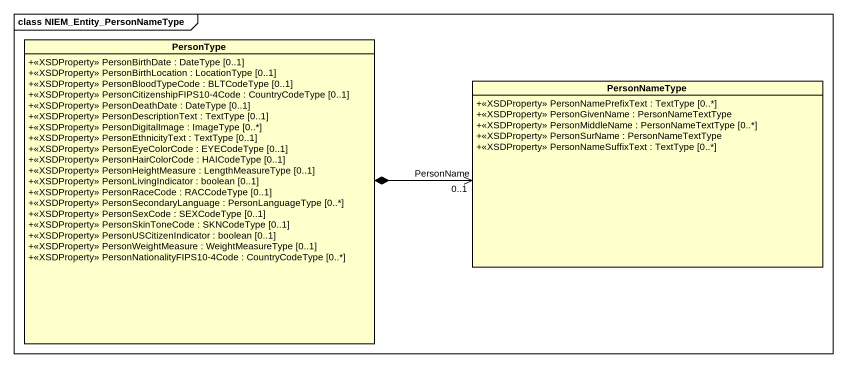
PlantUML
@startuml
mainframe class NIEM_Entity_PersonNameType
hide circle
hide empty members
skinparam classAttributeIconSize 0
class PersonType {
  +<<XSDProperty>> PersonBirthDate : DateType [0..1]
  +<<XSDProperty>> PersonBirthLocation : LocationType [0..1]
  +<<XSDProperty>> PersonBloodTypeCode : BLTCodeType [0..1]
  +<<XSDProperty>> PersonCitizenshipFIPS10-4Code : CountryCodeType [0..1]
  +<<XSDProperty>> PersonDeathDate : DateType [0..1]
  +<<XSDProperty>> PersonDescriptionText : TextType [0..1]
  +<<XSDProperty>> PersonDigitalImage : ImageType [0..*]
  +<<XSDProperty>> PersonEthnicityText : TextType [0..1]
  +<<XSDProperty>> PersonEyeColorCode : EYECodeType [0..1]
  +<<XSDProperty>> PersonHairColorCode : HAICodeType [0..1]
  +<<XSDProperty>> PersonHeightMeasure : LengthMeasureType [0..1]
  +<<XSDProperty>> PersonLivingIndicator : boolean [0..1]
  +<<XSDProperty>> PersonRaceCode : RACCodeType [0..1]
  +<<XSDProperty>> PersonSecondaryLanguage : PersonLanguageType [0..*]
  +<<XSDProperty>> PersonSexCode : SEXCodeType [0..1]
  +<<XSDProperty>> PersonSkinToneCode : SKNCodeType [0..1]
  +<<XSDProperty>> PersonUSCitizenIndicator : boolean [0..1]
  +<<XSDProperty>> PersonWeightMeasure : WeightMeasureType [0..1]
  +<<XSDProperty>> PersonNationalityFIPS10-4Code : CountryCodeType [0..*]
}
class PersonNameType {
  +<<XSDProperty>> PersonNamePrefixText : TextType [0..*]
  +<<XSDProperty>> PersonGivenName : PersonNameTextType
  +<<XSDProperty>> PersonMiddleName : PersonNameTextType [0..*]
  +<<XSDProperty>> PersonSurName : PersonNameTextType
  +<<XSDProperty>> PersonNameSuffixText : TextType [0..*]
}
PersonNameType "PersonName\n0..1" <-left-* PersonType
@enduml
